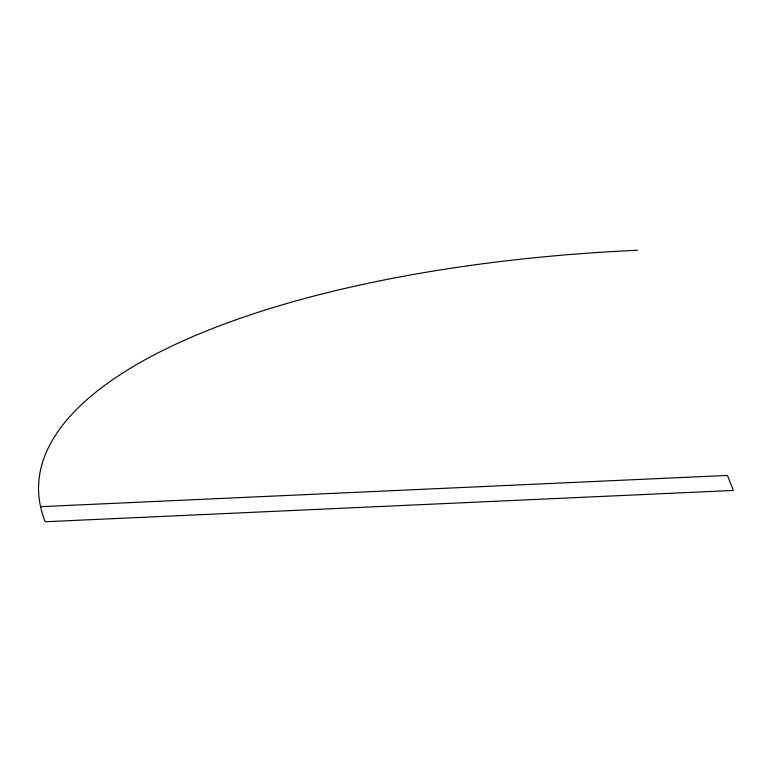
<?xml version="1.0" encoding="UTF-8"?>
<svg xmlns="http://www.w3.org/2000/svg" width="772" height="772" viewBox="0 0 772 772"><rect width="100%" height="100%" fill="white"/><g stroke="black" fill="none" stroke-linecap="round" stroke-linejoin="round"><path stroke-width="1.16" d="M40.559 506.673L727.407 475.427L733.4 490.442L45.201 521.747A694.848 242.205 0.2 0 1 637.537 250.253"/></g></svg>
